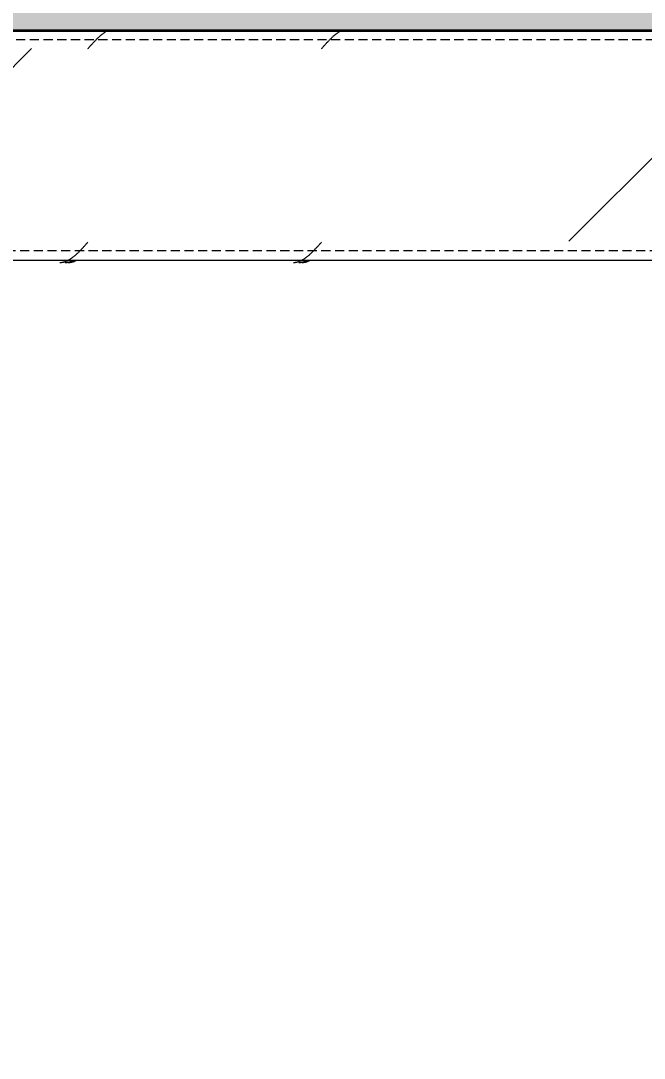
# Model space of a CAD drawing. Header units: centimetres. Extents: x -11896 to 2794, y -437 to 1921.
# Drawn here: x -2710.9 to -2678.4, y 333.2 to 387.4 of the extents above; entities that cross this region are included whole.
import ezdxf

# ---------------------------------------------------------------- set-up
doc = ezdxf.new("R2010")
doc.units = ezdxf.units.CM
doc.linetypes.add('Hidden', pattern=[0.714375, 0.47625, -0.238125])
for name, color, linetype, lineweight in [('A-ANNO-DIMS', 7, 'Continuous', 9), ('A-ANNO-DIMS-100', 7, 'Continuous', 9), ('A-FLOR', 7, 'Continuous', 9), ('S-BEAM', 7, 'Continuous', 9)]:
    doc.layers.add(name, color=color, linetype=linetype, lineweight=lineweight)
doc.styles.add('Century Gothic_1', font='GOTHIC.TTF', dxfattribs={"height": 15})
doc.dimstyles.new('FCA_N_Cotas_E100', dxfattribs={"dimscale": 30.48, "dimtxt": 15.662524, "dimasz": 0.492126, "dimexe": 0.656168, "dimexo": 0.656168, "dimgap": 0.032808, "dimtad": 1, "dimlfac": 0.01, "dimrnd": 0.01, "dimzin": 0, "dimdsep": 46, "dimtxsty": 'Century Gothic_1', "dimblk1": 'OBLIQUE', "dimblk2": 'OBLIQUE', "dimsah": 1, "dimcen": 0.09, "dimdle": 0.656168, "dimazin": 2, "dimtfac": 1, "dimtdec": 4, "dimtix": 1, "dimtmove": 0, "dimatfit": 3, "dimfxl": 1, "dimtvp": 1, "dimtolj": 1, "dimtzin": 0, "dimarcsym": 2})

# ---------------------------------------------------------------- blocks, each defined once
blk = doc.blocks.new('FP_78-Sección 2-2')
at = {"layer": 'S-BEAM', "color": 9, "true_color": 0xc0c0c0}
for p, q in [((-4157.454, 386.544), (-4157.43, 386.565)), ((-4157.43, 386.565), (-4157.407, 386.585)), ((-4157.407, 386.585), (-4157.384, 386.605)), ((-4157.384, 386.605), (-4157.36, 386.625)), ((-4157.36, 386.625), (-4157.337, 386.644)), ((-4157.337, 386.644), (-4157.314, 386.663)), ((-4157.314, 386.663), (-4157.29, 386.681)), ((-4157.29, 386.681), (-4157.267, 386.699)), ((-4157.267, 386.699), (-4157.244, 386.716)), ((-4157.244, 386.716), (-4157.221, 386.733)), ((-4157.221, 386.733), (-4157.197, 386.75)), ((-4157.197, 386.75), (-4157.174, 386.765)), ((-4157.174, 386.765), (-4157.151, 386.781)), ((-4157.151, 386.781), (-4157.127, 386.796)), ((-4157.127, 386.796), (-4157.104, 386.81)), ((-4157.104, 386.81), (-4157.081, 386.824)), ((-4157.081, 386.824), (-4157.057, 386.837)), ((-4157.057, 386.837), (-4157.034, 386.849)), ((-4157.034, 386.849), (-4157.011, 386.861)), ((-4145.264, 386.544), (-4145.241, 386.565)), ((-4145.241, 386.565), (-4145.218, 386.585)), ((-4145.218, 386.585), (-4145.194, 386.605)), ((-4145.194, 386.605), (-4145.171, 386.625)), ((-4145.171, 386.625), (-4145.148, 386.644)), ((-4145.148, 386.644), (-4145.124, 386.663)), ((-4145.124, 386.663), (-4145.101, 386.681)), ((-4145.101, 386.681), (-4145.078, 386.699)), ((-4145.078, 386.699), (-4145.054, 386.716)), ((-4145.054, 386.716), (-4145.031, 386.733)), ((-4145.031, 386.733), (-4145.008, 386.75)), ((-4145.008, 386.75), (-4144.985, 386.765)), ((-4144.985, 386.765), (-4144.961, 386.781)), ((-4144.961, 386.781), (-4144.938, 386.796)), ((-4144.938, 386.796), (-4144.915, 386.81)), ((-4144.915, 386.81), (-4144.891, 386.824)), ((-4144.891, 386.824), (-4144.868, 386.837)), ((-4144.868, 386.837), (-4144.845, 386.849)), ((-4144.845, 386.849), (-4144.821, 386.861)), ((-4157.966, 386.013), (-4157.943, 386.039)), ((-4157.943, 386.039), (-4157.92, 386.065)), ((-4157.92, 386.065), (-4157.896, 386.091)), ((-4157.896, 386.091), (-4157.873, 386.117)), ((-4157.873, 386.117), (-4157.85, 386.142)), ((-4157.85, 386.142), (-4157.826, 386.168)), ((-4157.826, 386.168), (-4157.803, 386.193)), ((-4157.803, 386.193), (-4157.78, 386.218)), ((-4157.78, 386.218), (-4157.757, 386.243)), ((-4157.757, 386.243), (-4157.733, 386.268)), ((-4157.733, 386.268), (-4157.71, 386.293)), ((-4157.71, 386.293), (-4157.687, 386.317)), ((-4157.687, 386.317), (-4157.663, 386.341)), ((-4157.663, 386.341), (-4157.64, 386.365)), ((-4157.64, 386.365), (-4157.617, 386.388)), ((-4157.617, 386.388), (-4157.593, 386.412)), ((-4157.593, 386.412), (-4157.57, 386.434)), ((-4157.57, 386.434), (-4157.547, 386.457)), ((-4157.547, 386.457), (-4157.523, 386.479)), ((-4157.523, 386.479), (-4157.5, 386.501)), ((-4157.5, 386.501), (-4157.477, 386.523)), ((-4157.477, 386.523), (-4157.454, 386.544)), ((-4145.777, 386.013), (-4145.754, 386.039)), ((-4145.754, 386.039), (-4145.73, 386.065)), ((-4145.73, 386.065), (-4145.707, 386.091)), ((-4145.707, 386.091), (-4145.684, 386.117)), ((-4145.684, 386.117), (-4145.66, 386.142)), ((-4145.66, 386.142), (-4145.637, 386.168)), ((-4145.637, 386.168), (-4145.614, 386.193)), ((-4145.614, 386.193), (-4145.59, 386.218)), ((-4145.59, 386.218), (-4145.567, 386.243)), ((-4145.567, 386.243), (-4145.544, 386.268)), ((-4145.544, 386.268), (-4145.52, 386.293)), ((-4145.52, 386.293), (-4145.497, 386.317)), ((-4145.497, 386.317), (-4145.474, 386.341)), ((-4145.474, 386.341), (-4145.451, 386.365)), ((-4145.451, 386.365), (-4145.427, 386.388)), ((-4145.427, 386.388), (-4145.404, 386.412)), ((-4145.404, 386.412), (-4145.381, 386.434)), ((-4145.381, 386.434), (-4145.357, 386.457)), ((-4145.357, 386.457), (-4145.334, 386.479)), ((-4145.334, 386.479), (-4145.311, 386.501)), ((-4145.311, 386.501), (-4145.287, 386.523)), ((-4145.287, 386.523), (-4145.264, 386.544)), ((-4158.06, 385.909), (-4158.036, 385.935)), ((-4158.036, 385.935), (-4158.013, 385.961)), ((-4158.013, 385.961), (-4157.99, 385.987)), ((-4157.99, 385.987), (-4157.966, 386.013)), ((-4145.87, 385.909), (-4145.847, 385.935)), ((-4145.847, 385.935), (-4145.824, 385.961)), ((-4145.824, 385.961), (-4145.8, 385.987)), ((-4145.8, 385.987), (-4145.777, 386.013))]:
    blk.add_line(p, q, dxfattribs=at)
blk = doc.blocks.new('FP_79-Sección 2-2')
at = {"layer": 'S-BEAM', "color": 9, "true_color": 0xc0c0c0}
for p, q in [((-4158.13, 375.73), (-4158.107, 375.756)), ((-4158.107, 375.756), (-4158.083, 375.783)), ((-4158.083, 375.783), (-4158.06, 375.809)), ((-4145.94, 375.73), (-4145.917, 375.756)), ((-4145.917, 375.756), (-4145.894, 375.783)), ((-4145.894, 375.783), (-4145.87, 375.809)), ((-4158.666, 375.174), (-4158.643, 375.195)), ((-4158.643, 375.195), (-4158.62, 375.216)), ((-4158.62, 375.216), (-4158.596, 375.238)), ((-4158.596, 375.238), (-4158.573, 375.261)), ((-4158.573, 375.261), (-4158.55, 375.283)), ((-4158.55, 375.283), (-4158.526, 375.306)), ((-4158.526, 375.306), (-4158.503, 375.329)), ((-4158.503, 375.329), (-4158.48, 375.353)), ((-4158.48, 375.353), (-4158.456, 375.377)), ((-4158.456, 375.377), (-4158.433, 375.401)), ((-4158.433, 375.401), (-4158.41, 375.425)), ((-4158.41, 375.425), (-4158.386, 375.45)), ((-4158.386, 375.45), (-4158.363, 375.474)), ((-4158.363, 375.474), (-4158.34, 375.499)), ((-4158.34, 375.499), (-4158.316, 375.524)), ((-4158.316, 375.524), (-4158.293, 375.55)), ((-4158.293, 375.55), (-4158.27, 375.575)), ((-4158.27, 375.575), (-4158.246, 375.601)), ((-4158.246, 375.601), (-4158.223, 375.627)), ((-4158.223, 375.627), (-4158.2, 375.652)), ((-4158.2, 375.652), (-4158.176, 375.678)), ((-4158.176, 375.678), (-4158.153, 375.704)), ((-4158.153, 375.704), (-4158.13, 375.73)), ((-4146.477, 375.174), (-4146.454, 375.195)), ((-4146.454, 375.195), (-4146.43, 375.216)), ((-4146.43, 375.216), (-4146.407, 375.238)), ((-4146.407, 375.238), (-4146.384, 375.261)), ((-4146.384, 375.261), (-4146.36, 375.283)), ((-4146.36, 375.283), (-4146.337, 375.306)), ((-4146.337, 375.306), (-4146.314, 375.329)), ((-4146.314, 375.329), (-4146.29, 375.353)), ((-4146.29, 375.353), (-4146.267, 375.377)), ((-4146.267, 375.377), (-4146.244, 375.401)), ((-4146.244, 375.401), (-4146.22, 375.425)), ((-4146.22, 375.425), (-4146.197, 375.45)), ((-4146.197, 375.45), (-4146.174, 375.474)), ((-4146.174, 375.474), (-4146.15, 375.499)), ((-4146.15, 375.499), (-4146.127, 375.524)), ((-4146.127, 375.524), (-4146.104, 375.55)), ((-4146.104, 375.55), (-4146.08, 375.575)), ((-4146.08, 375.575), (-4146.057, 375.601)), ((-4146.057, 375.601), (-4146.034, 375.627)), ((-4146.034, 375.627), (-4146.01, 375.652)), ((-4146.01, 375.652), (-4145.987, 375.678)), ((-4145.987, 375.678), (-4145.964, 375.704)), ((-4145.964, 375.704), (-4145.94, 375.73)), ((-4159.53, 374.743), (-4159.506, 374.744)), ((-4159.506, 374.744), (-4159.483, 374.745)), ((-4159.483, 374.745), (-4159.46, 374.748)), ((-4159.46, 374.748), (-4159.436, 374.75)), ((-4159.436, 374.75), (-4159.413, 374.754)), ((-4159.413, 374.754), (-4159.39, 374.758)), ((-4159.39, 374.758), (-4159.366, 374.763)), ((-4159.366, 374.763), (-4159.343, 374.768)), ((-4159.343, 374.768), (-4159.32, 374.774)), ((-4159.32, 374.774), (-4159.296, 374.781)), ((-4159.296, 374.781), (-4159.273, 374.788)), ((-4159.273, 374.788), (-4159.25, 374.796)), ((-4159.25, 374.796), (-4159.226, 374.805)), ((-4159.226, 374.805), (-4159.203, 374.814)), ((-4159.203, 374.814), (-4159.18, 374.824)), ((-4159.18, 374.824), (-4159.156, 374.834)), ((-4159.156, 374.834), (-4159.133, 374.845)), ((-4159.133, 374.845), (-4159.11, 374.856)), ((-4159.11, 374.856), (-4159.086, 374.868)), ((-4159.086, 374.868), (-4159.063, 374.881)), ((-4159.063, 374.881), (-4159.04, 374.894)), ((-4159.04, 374.894), (-4159.016, 374.908)), ((-4159.016, 374.908), (-4158.993, 374.922)), ((-4158.993, 374.922), (-4158.97, 374.937)), ((-4158.97, 374.937), (-4158.946, 374.952)), ((-4158.946, 374.952), (-4158.923, 374.968)), ((-4158.923, 374.968), (-4158.9, 374.984)), ((-4158.9, 374.984), (-4158.876, 375.001)), ((-4158.876, 375.001), (-4158.853, 375.019)), ((-4158.853, 375.019), (-4158.83, 375.036)), ((-4158.83, 375.036), (-4158.806, 375.055)), ((-4158.806, 375.055), (-4158.783, 375.073)), ((-4158.783, 375.073), (-4158.76, 375.093)), ((-4158.76, 375.093), (-4158.736, 375.112)), ((-4158.736, 375.112), (-4158.713, 375.132)), ((-4158.713, 375.132), (-4158.69, 375.153)), ((-4158.69, 375.153), (-4158.666, 375.174)), ((-4147.34, 374.743), (-4147.317, 374.744)), ((-4147.317, 374.744), (-4147.294, 374.745)), ((-4147.294, 374.745), (-4147.27, 374.748)), ((-4147.27, 374.748), (-4147.247, 374.75)), ((-4147.247, 374.75), (-4147.224, 374.754)), ((-4147.224, 374.754), (-4147.2, 374.758)), ((-4147.2, 374.758), (-4147.177, 374.763)), ((-4147.177, 374.763), (-4147.154, 374.768)), ((-4147.154, 374.768), (-4147.13, 374.774)), ((-4147.13, 374.774), (-4147.107, 374.781)), ((-4147.107, 374.781), (-4147.084, 374.788)), ((-4147.084, 374.788), (-4147.06, 374.796)), ((-4147.06, 374.796), (-4147.037, 374.805)), ((-4147.037, 374.805), (-4147.014, 374.814)), ((-4147.014, 374.814), (-4146.99, 374.824)), ((-4146.99, 374.824), (-4146.967, 374.834)), ((-4146.967, 374.834), (-4146.944, 374.845)), ((-4146.944, 374.845), (-4146.92, 374.856)), ((-4146.92, 374.856), (-4146.897, 374.868)), ((-4146.897, 374.868), (-4146.874, 374.881)), ((-4146.874, 374.881), (-4146.85, 374.894)), ((-4146.85, 374.894), (-4146.827, 374.908)), ((-4146.827, 374.908), (-4146.804, 374.922)), ((-4146.804, 374.922), (-4146.78, 374.937)), ((-4146.78, 374.937), (-4146.757, 374.952)), ((-4146.757, 374.952), (-4146.734, 374.968)), ((-4146.734, 374.968), (-4146.71, 374.984)), ((-4146.71, 374.984), (-4146.687, 375.001)), ((-4146.687, 375.001), (-4146.664, 375.019)), ((-4146.664, 375.019), (-4146.64, 375.036)), ((-4146.64, 375.036), (-4146.617, 375.055)), ((-4146.617, 375.055), (-4146.594, 375.073)), ((-4146.594, 375.073), (-4146.57, 375.093)), ((-4146.57, 375.093), (-4146.547, 375.112)), ((-4146.547, 375.112), (-4146.524, 375.132)), ((-4146.524, 375.132), (-4146.5, 375.153)), ((-4146.5, 375.153), (-4146.477, 375.174))]:
    blk.add_line(p, q, dxfattribs=at)
at = {"layer": 'S-BEAM'}
blk.add_line((-4180.589, 374.859), (-3762.503, 374.859), dxfattribs=at)
blk = doc.blocks.new('HSS Rectangular - 50 x 120-1656395-Sección 2-2')
at = {"layer": 'S-BEAM', "true_color": 0xc0c0c0}
h = blk.add_hatch(dxfattribs=at)
h.set_pattern_fill('FP_40', color=9, style=0, pattern_type=2)
h.set_pattern_definition([(45, (-5061.787, 712), (-25.1447, 25.1447), []), (45, (-5061.787, 750.1), (-25.1447, 25.1447), [])])
h.paths.add_polyline_path([(-3811.892, 375.809), (-3761.28, 375.859), (-3761.28, 385.909), (-4183.076, 385.909), (-4183.076, 375.859), (-3822.04, 375.809)])
at = {"layer": 'S-BEAM', "linetype": 'Hidden'}
for p, q in [((-3761.28, 386.359), (-4183.076, 386.359)), ((-3762.503, 375.359), (-4180.589, 375.359))]:
    blk.add_line(p, q, dxfattribs=at)
at = {"layer": 'S-BEAM'}
for name in ['FP_78-Sección 2-2', 'FP_79-Sección 2-2']:
    blk.add_blockref(name, (0, 0), dxfattribs=at)
blk = doc.blocks.new('FP_84-Sección 2-2')
at = {"layer": 'S-BEAM', "color": 9, "true_color": 0xc0c0c0}
for p, q in [((-4159.245, 374.743), (-4159.222, 374.744)), ((-4159.222, 374.744), (-4159.199, 374.745)), ((-4159.199, 374.745), (-4159.175, 374.748)), ((-4159.175, 374.748), (-4159.152, 374.75)), ((-4159.152, 374.75), (-4159.129, 374.754)), ((-4159.129, 374.754), (-4159.105, 374.758)), ((-4159.105, 374.758), (-4159.082, 374.763)), ((-4159.082, 374.763), (-4159.059, 374.768)), ((-4159.059, 374.768), (-4159.035, 374.774)), ((-4159.035, 374.774), (-4159.012, 374.781)), ((-4159.012, 374.781), (-4158.989, 374.788)), ((-4158.989, 374.788), (-4158.965, 374.796)), ((-4158.965, 374.796), (-4158.942, 374.805)), ((-4158.942, 374.805), (-4158.919, 374.814)), ((-4158.919, 374.814), (-4158.895, 374.824)), ((-4158.895, 374.824), (-4158.872, 374.834)), ((-4158.872, 374.834), (-4158.849, 374.845)), ((-4158.849, 374.845), (-4158.825, 374.856)), ((-4147.056, 374.743), (-4147.033, 374.744)), ((-4147.033, 374.744), (-4147.009, 374.745)), ((-4147.009, 374.745), (-4146.986, 374.748)), ((-4146.986, 374.748), (-4146.963, 374.75)), ((-4146.963, 374.75), (-4146.939, 374.754)), ((-4146.939, 374.754), (-4146.916, 374.758)), ((-4146.916, 374.758), (-4146.893, 374.763)), ((-4146.893, 374.763), (-4146.869, 374.768)), ((-4146.869, 374.768), (-4146.846, 374.774)), ((-4146.846, 374.774), (-4146.823, 374.781)), ((-4146.823, 374.781), (-4146.799, 374.788)), ((-4146.799, 374.788), (-4146.776, 374.796)), ((-4146.776, 374.796), (-4146.753, 374.805)), ((-4146.753, 374.805), (-4146.729, 374.814)), ((-4146.729, 374.814), (-4146.706, 374.824)), ((-4146.706, 374.824), (-4146.683, 374.834)), ((-4146.683, 374.834), (-4146.659, 374.845)), ((-4146.659, 374.845), (-4146.636, 374.856))]:
    blk.add_line(p, q, dxfattribs=at)
blk = doc.blocks.new('HSS Rectangular - 50 x 120-1656485-Sección 2-2')
at = {"layer": 'S-BEAM'}
blk.add_blockref('FP_84-Sección 2-2', (0, 0), dxfattribs=at)
blk = doc.blocks.new('FP_87-Sección 2-2')
at = {"layer": 'S-BEAM', "color": 9, "true_color": 0xc0c0c0}
for p, q in [((-4159.09, 374.743), (-4159.067, 374.744)), ((-4159.067, 374.744), (-4159.043, 374.745)), ((-4159.043, 374.745), (-4159.02, 374.748)), ((-4159.02, 374.748), (-4158.997, 374.75)), ((-4158.997, 374.75), (-4158.973, 374.754)), ((-4158.973, 374.754), (-4158.95, 374.758)), ((-4158.95, 374.758), (-4158.927, 374.763)), ((-4158.927, 374.763), (-4158.903, 374.768)), ((-4158.903, 374.768), (-4158.88, 374.774)), ((-4158.88, 374.774), (-4158.857, 374.781)), ((-4158.857, 374.781), (-4158.833, 374.788)), ((-4158.833, 374.788), (-4158.81, 374.796)), ((-4158.81, 374.796), (-4158.787, 374.805)), ((-4158.787, 374.805), (-4158.763, 374.814)), ((-4158.763, 374.814), (-4158.74, 374.824)), ((-4158.74, 374.824), (-4158.717, 374.834)), ((-4158.717, 374.834), (-4158.693, 374.845)), ((-4158.693, 374.845), (-4158.67, 374.856)), ((-4146.901, 374.743), (-4146.877, 374.744)), ((-4146.877, 374.744), (-4146.854, 374.745)), ((-4146.854, 374.745), (-4146.83, 374.748)), ((-4146.83, 374.748), (-4146.807, 374.75)), ((-4146.807, 374.75), (-4146.784, 374.754)), ((-4146.784, 374.754), (-4146.76, 374.758)), ((-4146.76, 374.758), (-4146.737, 374.763)), ((-4146.737, 374.763), (-4146.714, 374.768)), ((-4146.714, 374.768), (-4146.69, 374.774)), ((-4146.69, 374.774), (-4146.667, 374.781)), ((-4146.667, 374.781), (-4146.644, 374.788)), ((-4146.644, 374.788), (-4146.62, 374.796)), ((-4146.62, 374.796), (-4146.597, 374.805)), ((-4146.597, 374.805), (-4146.574, 374.814)), ((-4146.574, 374.814), (-4146.55, 374.824)), ((-4146.55, 374.824), (-4146.527, 374.834)), ((-4146.527, 374.834), (-4146.504, 374.845)), ((-4146.504, 374.845), (-4146.48, 374.856))]:
    blk.add_line(p, q, dxfattribs=at)
blk = doc.blocks.new('HSS Rectangular - 50 x 120-1656569-Sección 2-2')
at = {"layer": 'S-BEAM'}
blk.add_blockref('FP_87-Sección 2-2', (0, 0), dxfattribs=at)
blk = doc.blocks.new('DIMBLOCK31-Sección 2-2')
at = {"layer": 'A-ANNO-DIMS-100', "lineweight": 35}
for p, q in [((-2430.668, 386.859), (-2438.168, 394.359)), ((-2430.668, 386.859), (-2423.168, 379.359)), ((-2430.668, 94), (-2438.168, 101.5)), ((-2430.668, 94), (-2423.168, 86.5))]:
    blk.add_line(p, q, dxfattribs=at)
at = {"layer": 'A-ANNO-DIMS-100'}
for p, q in [((-2430.668, 386.859), (-2450.668, 386.859)), ((-2430.668, 386.859), (-2430.668, 74)), ((-2430.668, 386.859), (-2258.875, 386.859)), ((-2430.668, 94), (-3209.083, 94)), ((-2430.668, 94), (-2410.668, 94))]:
    blk.add_line(p, q, dxfattribs=at)
at = {"layer": 'A-ANNO-DIMS-100', "color": 0, "insert": (-2450.894, 220.043), "char_height": 15, "width": 48.92674, "attachment_point": 1, "rotation": 90, "line_spacing_factor": 0.984502, "style": 'Century Gothic_1'}
blk.add_mtext('2.93', dxfattribs=at)
blk = doc.blocks.new('_Oblique')
at = {"color": 0, "linetype": 'ByBlock', "lineweight": -2}
blk.add_line((-0.5, -0.5), (0.5, 0.5), dxfattribs=at)
blk = doc.blocks.new('DIMBLOCK35-Sección 2-2')
at = {"layer": 'A-ANNO-DIMS-100'}
for p, q in [((-2734.929, 440.395), (-2734.929, 460.395)), ((-2306.844, 440.395), (-2306.844, 460.395)), ((-2286.844, 440.395), (-2734.929, 440.395)), ((-2734.929, 440.395), (-2734.929, 395.859)), ((-2306.844, 440.395), (-2306.844, 395.859))]:
    blk.add_line(p, q, dxfattribs=at)
at = {"layer": 'A-ANNO-DIMS-100', "lineweight": 35}
for p, q in [((-2734.929, 440.395), (-2727.429, 447.895)), ((-2306.844, 440.395), (-2299.344, 447.895)), ((-2734.929, 440.395), (-2742.429, 432.895)), ((-2306.844, 440.395), (-2314.344, 432.895))]:
    blk.add_line(p, q, dxfattribs=at)
at = {"layer": 'A-ANNO-DIMS-100', "color": 0, "insert": (-2541.273, 460.621), "char_height": 15, "width": 48.92674, "attachment_point": 1, "line_spacing_factor": 0.984502, "style": 'Century Gothic_1'}
blk.add_mtext('4.28', dxfattribs=at)

msp = doc.modelspace()

# ---------------------------------------------------------------- hatches: boundary and pattern name
at = {"layer": 'A-FLOR', "true_color": 0x9a9a9a}
msp.add_hatch(color=253, dxfattribs=at).paths.add_polyline_path([(-2269.9, 386.859), (-2238.875, 386.859), (-2238.875, 387.859), (-3524.545, 387.859), (-3524.545, 386.859), (-2290.196, 386.859)])

# ---------------------------------------------------------------- linework, layer by layer
at = {"layer": 'A-FLOR', "lineweight": 35}
msp.add_line((-3524.545, 386.859), (-2238.875, 386.859), dxfattribs=at)

# ---------------------------------------------------------------- block references
at = {"layer": 'S-BEAM'}
for name in ['HSS Rectangular - 50 x 120-1656395-Sección 2-2', 'HSS Rectangular - 50 x 120-1656485-Sección 2-2', 'HSS Rectangular - 50 x 120-1656569-Sección 2-2']:
    msp.add_blockref(name, (1450.659, 0), dxfattribs=at)

# ---------------------------------------------------------------- dimensions: what is measured, and where the dimension line sits
at = {"layer": 'A-ANNO-DIMS'}
dim = msp.add_linear_dim(base=(-2734.929, 440.395), p1=(-2306.844, 375.859), p2=(-2734.929, 375.859), dimstyle='FCA_N_Cotas_E100', override={"dimpost": '<>', "dimfxl": 428.085715}, dxfattribs=at)
dim.commit()
dim.dimension.update_dxf_attribs({"geometry": 'DIMBLOCK35-Sección 2-2', "text_midpoint": (-2520.886, 449.272)})
dim = msp.add_linear_dim(base=(-2430.668, 94), p1=(-2238.875, 386.859), p2=(-3229.083, 94), angle=90, dimstyle='FCA_N_Cotas_E100', override={"dimpost": '<>', "dimfxl": 1032.606836}, dxfattribs=at)
dim.commit()
dim.dimension.update_dxf_attribs({"geometry": 'DIMBLOCK31-Sección 2-2', "text_midpoint": (-2439.545, 240.429)})

doc.saveas('drawing.dxf')
